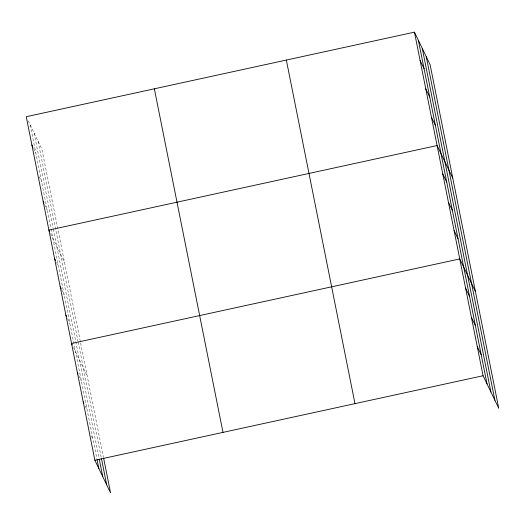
<?xml version="1.0" encoding="UTF-8"?>
<svg xmlns="http://www.w3.org/2000/svg" width="525" height="525" viewBox="0 0 525 525"><rect width="100%" height="100%" fill="white"/><g stroke="black" fill="none" stroke-linecap="round" stroke-linejoin="round"><path stroke-width="0.39" stroke-dasharray="2.62 1.97" d="M28.232 120.829L41.921 149.264L80.456 342.169M33.567 148.483L35.877 153.287M39.224 176.827L41.541 181.637M44.559 204.488L47.204 209.98M50.551 233.52L64.568 262.644M56.542 262.553L58.524 266.667M61.543 289.524L64.188 295.017M67.535 318.557L69.851 323.361M73.533 347.583L87.216 376.025M78.704 375.414L81.349 380.907M85.201 405.996L87.183 410.11M91.363 435.881L93.017 439.313M80.614 342.956L103.458 457.321M38.056 141.238L78.008 341.23M78.166 342.018L101.332 457.977M34.079 132.969L53.11 228.244M53.268 229.031L99.081 458.391M30.214 124.943L50.82 228.086M50.978 228.874L96.954 459.047"/><path stroke-width="0.79" d="M414.448 32.156L483.079 375.736L498.75 408.292L430.119 64.719L414.448 32.156L26.25 116.707L94.881 460.281L110.552 492.844L103.615 458.115M94.881 460.281L483.079 375.736M420.112 60.506L424.075 68.742M425.775 88.85L429.739 97.086M431.432 117.193L435.396 125.429M452.767 178.1L437.095 145.537L48.897 230.088L49.56 231.459M442.759 173.887L446.723 182.123M448.422 202.23L452.386 210.466M454.086 230.573L458.049 238.809M475.414 291.48L459.742 258.917L71.551 343.468L72.207 344.84M465.577 288.12L469.54 296.363M471.411 317.33L475.374 325.566M477.245 346.533L481.208 354.769M31.913 145.051L32.904 147.112M43.234 201.744L43.897 203.116M54.561 258.431L55.552 260.492M60.224 286.775L61.215 288.835M65.888 315.125L66.544 316.496M77.385 372.671L78.041 374.043M83.212 401.874L83.875 403.246M426.254 56.693L494.885 400.267M422.277 48.425L490.908 391.998M418.412 40.399L487.042 383.972M286.342 60.06L354.979 403.633M154.357 88.804L222.987 432.383M101.489 458.771L106.693 484.818M99.245 459.178L102.71 476.542M97.112 459.834L98.844 468.517"/></g></svg>
